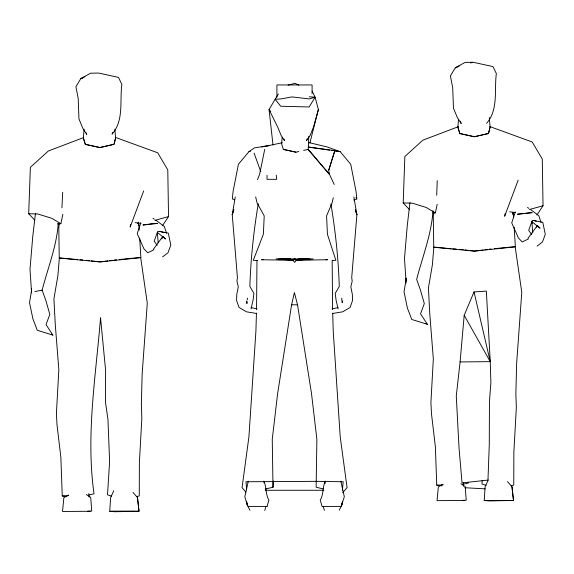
<?xml version="1.0" encoding="UTF-8"?>
<svg xmlns="http://www.w3.org/2000/svg" width="574" height="574" viewBox="0 0 574 574"><rect width="100%" height="100%" fill="white"/><g stroke="black" fill="none" stroke-linecap="round" stroke-linejoin="round"><path stroke-width="0.86" d="M325.085 483.552L325.121 481.421M256.442 313.081L255.918 330.983L248.915 436.9L242.07 487.599L245.88 492.076M256.542 309.501L256.98 260.402M34.591 219.971L28.7 213.75L30.365 167.307L48.324 151.012L83.115 137.774M62.695 192.283L61.927 207.795M409.671 209.79L403.192 202.945L404.857 156.501L422.816 140.207L458.439 126.653M436.706 195.217L437.223 180.616M334.212 184.441L329.562 174.489L308.274 149.362L308.769 136.504M31.383 292.231L31.527 288.837L31.391 292.797M405.804 283.118L406.019 278.031L405.847 282.86M273.31 481.005L273.002 487.218L272.255 439.318L277.622 393.592L291.606 304.787L294.39 292.546L297.533 304.787L311.517 393.592L316.884 439.318L316.138 487.233L323.083 488.869M482.217 480.431L481.988 484.011L486.099 485.353M132.981 492.413L137.473 497.493L139.023 511.255L114.764 511.735L109.742 511.276L110.638 497.522L113.767 490.784M507.473 481.608L511.965 486.687L513.515 500.449L489.256 500.93L484.234 500.471L485.13 486.716L488.259 479.979M114.886 129.2L115.582 137.99L114.011 144.304L99.89 147.554L85.325 144.354L83.381 138.033L84.084 129.243M282.164 137.279L281.633 143.902L283.326 149.405L295.99 152.175L298.889 151.514M458.504 119.313L457.873 127.227L459.817 133.548L474.382 136.748L488.496 133.498L490.103 127.184M246.999 303.409L247.143 301.644M247.286 299.872L247.43 298.107M342.391 490.67L343.144 481.751L316.281 481.335L245.995 481.751L246.669 489.78M460.083 361.943L464.194 315.305L474.031 291.965L486.343 291.097L490.246 361.656L490.885 382.521L489.443 401.764L489.278 444.735L487.965 480.079L462.013 482.921L459.013 447.526L456.28 396.01L460.083 361.943L490.246 361.656L474.031 291.965M342.377 302.627L342.542 300.963M35.466 213.435L32.761 236.502L29.991 269.306L31.47 291.047L29.539 302.685L32.883 318.785L37.274 330.28L52.887 335.108L46.042 324.626L49.823 314.401L45.92 300.762L42.153 290.171C47.8 267.907 56.704 246.461 58.232 223.279M409.958 202.629L407.26 225.704L404.483 258.501L405.962 280.241L404.031 291.879L407.375 307.98L411.773 319.474L427.379 324.303L420.534 313.82L424.315 303.596L420.412 289.963L416.645 279.366C422.557 256.564 431.447 234.515 432.983 210.744M59.373 223.702L58.806 227.239L59.237 258.049L100.02 261.931L140.881 257.647L139.683 238.095M433.865 212.897L433.298 216.434L433.736 247.243L474.511 251.125L515.373 246.842L514.175 227.29M235.268 196.932L232.24 214.712L237.428 277.522L236.954 281.188L238.296 286.857L236.775 294.491L236.581 300.496L239.049 307.477L246.468 311.818L256.714 313.512M258.243 203.878C253.679 231.143 250.723 258.91 249.862 286.491L253.916 293.386L253.084 299.994L251.068 308.927M264.722 149.362L259.577 174.489L257.432 179.691M57.386 223.889L60.873 223.695L62.86 214.289M432.753 213.04L435.365 212.889L437.173 204.337M130.7 224.499L130.147 227.053L143.665 190.948M505.192 213.693L504.639 216.247L518.157 180.143M248.298 481.177L244.818 496.797L247.365 505.12L249.912 510.322M333.279 197.743L332.095 202.859L326.584 215.903L327.424 234.271L335.869 260.302L332.375 260.488M115.582 137.99L114.004 144.304L99.89 147.54L85.339 144.361L83.374 138.025M309.852 143.077L318.391 109.483L315.104 97.236L312.163 91.144M264.786 510.508L265.913 506.426L267.075 506.426L268.89 500.155C265.375 494.171 266.738 487.283 263.853 481.112M318.391 109.483L313.44 127.256L310.132 135.371L306.581 140.544L307.155 138.886M328.708 169.933L334.836 150.625L340.217 151.687L350.721 164.25L356.052 191.458L356.798 198.927L353.649 200.003M140.817 222.712L137.243 233.711L143.887 248.736L147.712 252.754L153.961 249.747M515.309 211.906L511.735 222.906L518.387 237.93L522.204 241.948L528.453 238.942M325.286 481.112C322.394 487.283 323.765 494.171 320.242 500.155L322.064 506.426L341.143 506.404L344.321 496.797L340.841 481.177M112.64 132.479L112.059 134.165C124.149 120.389 119.6 101.124 121.853 84.392L118.474 77.39L98.699 73.07L90.592 73.192L80.776 78.645L75.919 86.71L78.207 98.527L78.968 118.962L82.792 128.275L86.717 134.402L86.236 132.838M161.925 238.892L162.837 236.395L165.556 239.014L157.384 232.463L158.173 242.859M536.719 227.254L537.329 225.589L540.048 228.208L531.876 221.657L532.737 232.922M339.256 510.229L341.143 506.404M309.235 96.769L315.104 97.236L309.164 106.972L280.708 106.255L275.14 99.259L278.368 94.007M162.392 225.812L168.541 216.563L167.78 169.861L157.699 152.784L115.36 137.373M536.884 215.006L543.04 205.757L542.272 159.055L532.191 141.986L489.852 126.567M486.551 123.36C498.648 109.584 494.092 90.319 496.352 73.587L492.966 66.584L473.191 62.265L465.084 62.387L455.268 67.84L450.411 75.912L452.699 87.729L453.46 108.156L457.291 117.469L461.209 123.597L460.484 121.258M153.473 249.173L162.837 236.395M527.965 238.368L537.329 225.589M267.62 145.99L269.321 145.473L254.304 147.934L248.922 151.687L238.418 164.25L233.087 191.458L232.341 198.927L234.701 199.73M342.714 492.722L347.069 487.599L340.217 436.9L333.221 330.983L332.698 313.081M294.971 258.422L292.862 260.23L261.536 259.749L263.294 259.678M162.614 256.872L167.96 252.811L170.808 245.12L168.282 233.087L159.378 231.351L157.678 231.458L154.198 241.137L157.147 245.249M537.106 246.067L542.452 242.006L545.3 234.314L542.774 222.282L533.877 220.545L532.17 220.653L528.69 230.332L531.646 234.443M41.457 290.595L42.153 290.171L34.878 291.542M68.715 495.053L63.872 497.629L62.523 511.456L90.211 511.283M443.207 484.248L438.364 486.824L437.015 500.65L464.703 500.478M84.923 76.701L80.776 78.645L82.484 78.114M459.415 65.895L455.268 67.84L456.976 67.309M248.922 151.687L250.529 151.106M136.705 496.668L139.267 495.857L139.374 462.96L141.835 418.446L141.369 404.692L142.137 374.305L147.288 303.158L140.666 257.461L119.198 259.52M511.204 485.862L513.759 485.052L513.866 452.161L516.327 407.64L515.861 393.886L516.629 363.5L521.78 292.353L515.158 246.662L494.573 248.635M315.104 97.236L309.164 98.907L291.944 96.913L280.708 98.965L275.14 99.259L269.062 109.541L273.009 145.107M154.98 220.316L168.541 216.563M529.479 209.51L543.04 205.757M288.112 85.153L294.964 83.352L298.867 85.124M470.608 62.946L472.33 62.487M88.934 494.989L94.021 493.791C85.748 435.142 95.858 376.264 100.536 317.759L105.616 370.445L105.487 402.288L107.948 419.386L109.62 461.733L107.496 494.817L111.6 496.158M462.579 484.384L468.513 482.985M265.188 489.07L273.002 487.233M303.581 150.438L308.274 149.362M332.066 308.891L338.043 307.549M261.773 146.994L282.308 142.747M332.425 313.512L342.671 311.818L350.09 307.477L352.551 300.496L352.364 294.491L350.843 286.857L352.185 281.188L351.711 277.522L356.892 214.712L353.871 196.932M107.833 260.876L99.969 261.887L91.338 260.883M109.577 260.646L112.195 260.309M113.946 260.079L116.565 259.742M483.2 249.955L474.468 251.082L470.149 250.58M484.944 249.726L487.563 249.389M489.306 249.166L491.057 248.937M524.363 213.463L517.447 214.21L532.148 212.624L526.093 213.277M77.425 259.591L59.344 257.87L57.909 275.513L53.927 298.803L55.262 324.389L58.842 369.771L56.403 413.502L56.998 424.731L60.873 457.471L62.243 495.972L68.335 495.692M451.042 248.736L433.836 247.064L432.401 264.707L428.419 287.997L429.754 313.583L433.334 358.965L430.902 402.697L431.497 413.926L435.372 446.665L436.742 485.166L442.827 484.887M278.254 259.082L290.566 258.594M87.808 511.19L91.74 511.039L90.692 497.342L86.365 494.573M462.3 500.385L466.239 500.234L465.191 486.537L460.857 483.767M484.234 500.471L513.493 500.428L511.965 486.687M109.742 511.276L139.001 511.233L137.473 497.493M278.562 259.656L310.577 259.656M291.606 304.787L297.533 304.787M265.332 490.268L323.808 490.268M485.891 500.506L508.664 500.485M111.392 511.312L134.173 511.291M247.997 506.404L267.075 506.426M403.192 202.945L412.218 203.153L426.159 207.444L435.365 212.889M28.7 213.75L37.726 213.958L51.66 218.249L60.873 223.695M298.566 258.594L310.01 259.046M325.845 259.678L327.603 259.749L296.277 260.23L294.168 258.422M257.64 260.531L253.27 260.302L263.373 234.271L264.212 215.903L257.044 202.859L255.667 196.889M464.811 487.721L485.123 488.854M452.793 248.843L456.308 249.066M80.059 259.757L82.692 259.922M459.788 249.374L463.247 249.776M464.969 249.977L468.427 250.379M86.165 260.28L89.616 260.682M436.742 485.166L441.973 485.805M62.243 495.972L66.606 496.503M509.647 211.82L515.524 212.552M135.155 222.626L141.025 223.358M308.295 147.03L334.836 150.625L328.759 170.543L329.562 174.489L307.98 149.383M308.303 147.059L329.576 150.144M331.349 150.402L333.121 150.661M334.9 150.919L340.217 151.687L327.367 146.994L308.417 142.46M283.326 149.405L295.99 152.175M251.096 307.549L257.073 308.891M533.877 220.545L536.281 221.191M159.378 231.351L164.186 232.649M425.93 323.327L427.379 324.303M51.43 334.133L52.887 335.108M527.492 207.436L528.884 208.398M530.972 209.84L538.792 215.652L541.081 222.497M152.993 218.242L154.384 219.203M155.776 220.165L164.293 226.457L166.589 233.302M270.784 111.593L269.062 109.541L277.794 127.313L281.124 135.414L284.539 140.745L284.008 139.052M355.973 197.513L356.798 198.927M464.194 315.305L490.246 361.656M137.982 223.171L138.922 225.654L139.195 230.095M254.052 153.093L260.768 171.604M138.018 223.157L138.922 225.654L138.312 222.195M531.876 221.657L532.457 223.257M457.873 127.22L459.831 133.555L474.382 136.734L488.496 133.498L490.081 127.184L489.313 117.519M323.219 506.426L324.382 510.415M338.072 308.927L336.055 299.994L335.223 293.386L339.277 286.491C338.416 258.91 335.46 231.143 330.897 203.878M512.962 212.258L513.579 217.51M276.238 175.17L276.761 179.318L267.025 179.318L267.025 175.328M246.598 300.963L246.842 303.459M341.709 298.107L342.068 302.527M463.304 482.77L463.584 486.307M88.812 493.575L89.092 497.113M332.159 260.402L332.59 309.501M264.018 481.421L264.04 482.842M312.091 93.67L312.091 84.945L276.919 84.945L276.919 97.164M342.606 501.468L341.774 505.12L342.606 501.468M233.826 209.697L232.24 214.712L233.826 209.697M296.277 260.23L294.706 262.375L292.862 260.23L275.986 258.924L313.153 258.924L296.277 260.23M152.06 223.724L142.955 225.015L157.649 223.429L152.06 223.724M513.414 214.848L512.79 213.198L513.414 214.848M356.892 214.712L355.313 209.697L356.892 214.712M247.365 505.12L246.533 501.468L247.365 505.12"/></g></svg>
